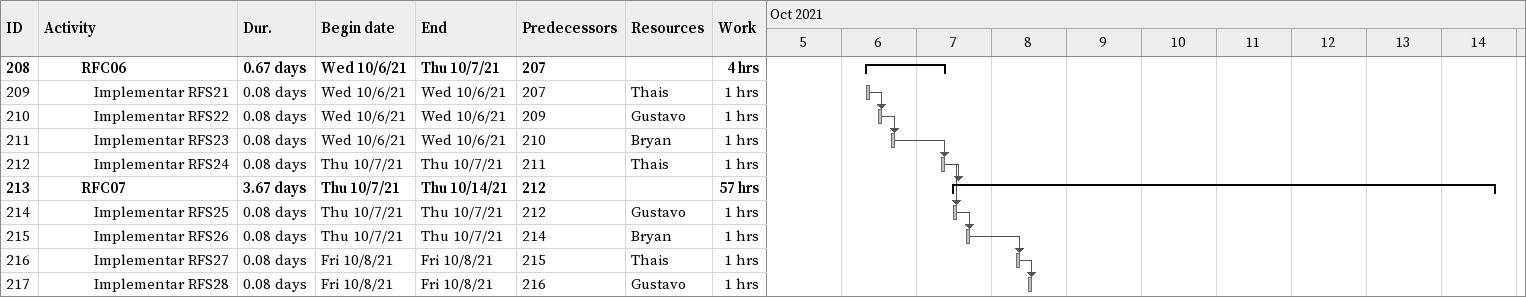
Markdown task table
| ID | Level | Task | Duration | Start | Finish | Predecessors | Resources | Work (h) |
|---|---|---|---|---|---|---|---|---|
| 208 | 4 | **RFC06** | 0.67d | 2021-10-06 | 2021-10-07 | 207 |  | 4 |
| 209 | 5 | Implementar RFS21 | 0.08d | 2021-10-06 | 2021-10-06 | 207 | Thais | 1 |
| 210 | 5 | Implementar RFS22 | 0.08d | 2021-10-06 | 2021-10-06 | 209 | Gustavo | 1 |
| 211 | 5 | Implementar RFS23 | 0.08d | 2021-10-06 | 2021-10-06 | 210 | Bryan | 1 |
| 212 | 5 | Implementar RFS24 | 0.08d | 2021-10-07 | 2021-10-07 | 211 | Thais | 1 |
| 213 | 4 | **RFC07** | 3.67d | 2021-10-07 | 2021-10-14 | 212 |  | 57 |
| 214 | 5 | Implementar RFS25 | 0.08d | 2021-10-07 | 2021-10-07 | 212 | Gustavo | 1 |
| 215 | 5 | Implementar RFS26 | 0.08d | 2021-10-07 | 2021-10-07 | 214 | Bryan | 1 |
| 216 | 5 | Implementar RFS27 | 0.08d | 2021-10-08 | 2021-10-08 | 215 | Thais | 1 |
| 217 | 5 | Implementar RFS28 | 0.08d | 2021-10-08 | 2021-10-08 | 216 | Gustavo | 1 |
